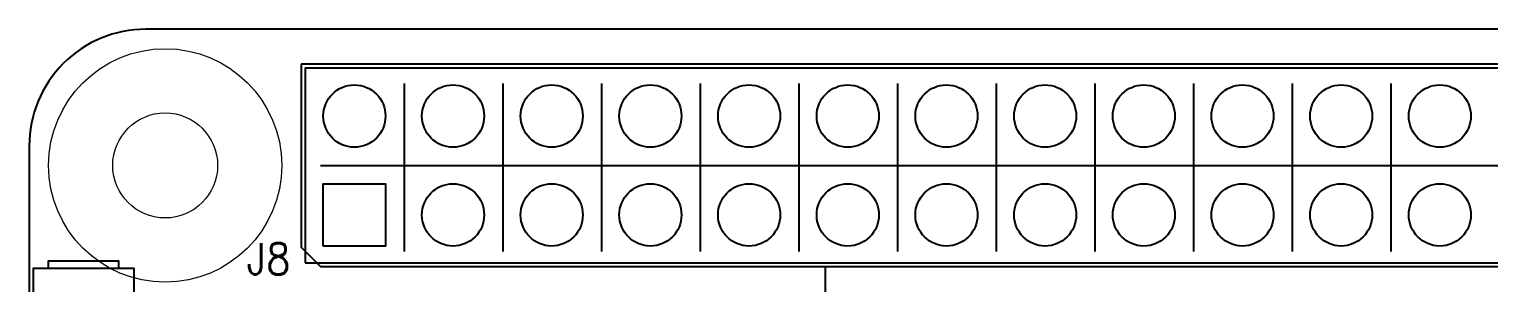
# Model space of a CAD drawing. Header units: millimetres. Extents: x -2 to 347, y -74 to 123.
# Drawn here: x 0 to 37.57, y 49.49 to 56 of the extents above; entities that cross this region are included whole.
import ezdxf

# ---------------------------------------------------------------- set-up
doc = ezdxf.new("R2010")
doc.units = ezdxf.units.MM
doc.layers.get('0').update_dxf_attribs({"lineweight": 0})
for name, color, linetype in [('BOARD_OUTLINE', 85, 'Continuous'), ('PARTS_TOP', 111, 'Continuous'), ('PINS_BOTTOM', 5, 'Continuous'), ('PINS_TOP', 1, 'Continuous'), ('SILK_BOTTOM', 85, 'Continuous'), ('SILK_TOP', 85, 'Continuous')]:
    doc.layers.add(name, color=color, linetype=linetype)
doc.styles.get("Standard").update_dxf_attribs({"font": 'standard'})

msp = doc.modelspace()

# ---------------------------------------------------------------- linework, layer by layer
for radius in [3, 1.35]:
    msp.add_circle((3.5, 52.5), radius)
at = {"layer": 'BOARD_OUTLINE'}
msp.add_lwpolyline([(3, 0), (82, 0, 0.414214), (85, 3), (85, 53, 0.414214), (82, 56), (3, 56, 0.414214), (0, 53), (0, 3, 0.414214)], format="xyb", close=True, dxfattribs=at)
at = {"layer": 'PARTS_TOP'}
for points in [[(7.1, 50), (57.9, 50), (57.9, 55), (7.1, 55), (7.1, 50)], [(0.5, 49.85), (0.5, 50.05), (2.3, 50.05), (2.3, 49.85)], [(2.7, 47.25), (2.7, 49.85), (0.1, 49.85), (0.1, 47.25), (2.7, 47.25)]]:
    msp.add_lwpolyline(points, dxfattribs=at)
at = {"layer": 'PINS_BOTTOM'}
msp.add_lwpolyline([(7.57, 50.43), (7.57, 52.03), (9.17, 52.03), (9.17, 50.43)], close=True, dxfattribs=at)
for centre in [(8.37, 53.77), (10.91, 53.77), (13.45, 53.77), (15.99, 53.77), (18.53, 53.77), (21.07, 53.77), (23.61, 53.77), (26.15, 53.77), (28.69, 53.77), (31.23, 53.77), (33.77, 53.77), (36.31, 53.77), (10.91, 51.23), (13.45, 51.23), (15.99, 51.23), (18.53, 51.23), (21.07, 51.23), (23.61, 51.23), (26.15, 51.23), (28.69, 51.23), (31.23, 51.23), (33.77, 51.23), (36.31, 51.23)]:
    msp.add_circle(centre, 0.8, dxfattribs=at)
at = {"layer": 'PINS_TOP'}
msp.add_lwpolyline([(7.57, 50.43), (7.57, 52.03), (9.17, 52.03), (9.17, 50.43)], close=True, dxfattribs=at)
for centre in [(8.37, 53.77), (10.91, 53.77), (13.45, 53.77), (15.99, 53.77), (18.53, 53.77), (21.07, 53.77), (23.61, 53.77), (26.15, 53.77), (28.69, 53.77), (31.23, 53.77), (33.77, 53.77), (36.31, 53.77), (10.91, 51.23), (13.45, 51.23), (15.99, 51.23), (18.53, 51.23), (21.07, 51.23), (23.61, 51.23), (26.15, 51.23), (28.69, 51.23), (31.23, 51.23), (33.77, 51.23), (36.31, 51.23)]:
    msp.add_circle(centre, 0.8, dxfattribs=at)
at = {"layer": 'SILK_BOTTOM'}
for points in [[(9.652, 54.61), (9.652, 50.292)], [(12.192, 54.61), (12.192, 50.292)], [(14.732, 54.61), (14.732, 50.292)], [(17.272, 54.61), (17.272, 50.292)], [(19.812, 54.61), (19.812, 50.292)], [(22.352, 54.61), (22.352, 50.292)], [(24.892, 54.61), (24.892, 50.292)], [(27.432, 54.61), (27.432, 50.292)], [(29.972, 54.61), (29.972, 50.292)], [(32.512, 54.61), (32.512, 50.292)], [(35.052, 54.61), (35.052, 50.292)], [(7.5, 52.5), (57.5, 52.5)]]:
    msp.add_lwpolyline(points, dxfattribs=at)
at = {"layer": 'SILK_TOP'}
for points in [[(7, 55.1), (7, 50.4), (7.5, 49.9), (58, 49.9), (58, 55.1), (7, 55.1)], [(20.5, 49), (20.5, 47), (24.5, 47), (24.5, 49), (20.5, 49), (20.5, 49.9)]]:
    msp.add_lwpolyline(points, dxfattribs=at)

# ---------------------------------------------------------------- texts
msp.add_text('J8', height=0.8, dxfattribs=at).set_placement((5.6, 49.7))

doc.saveas('drawing.dxf')
